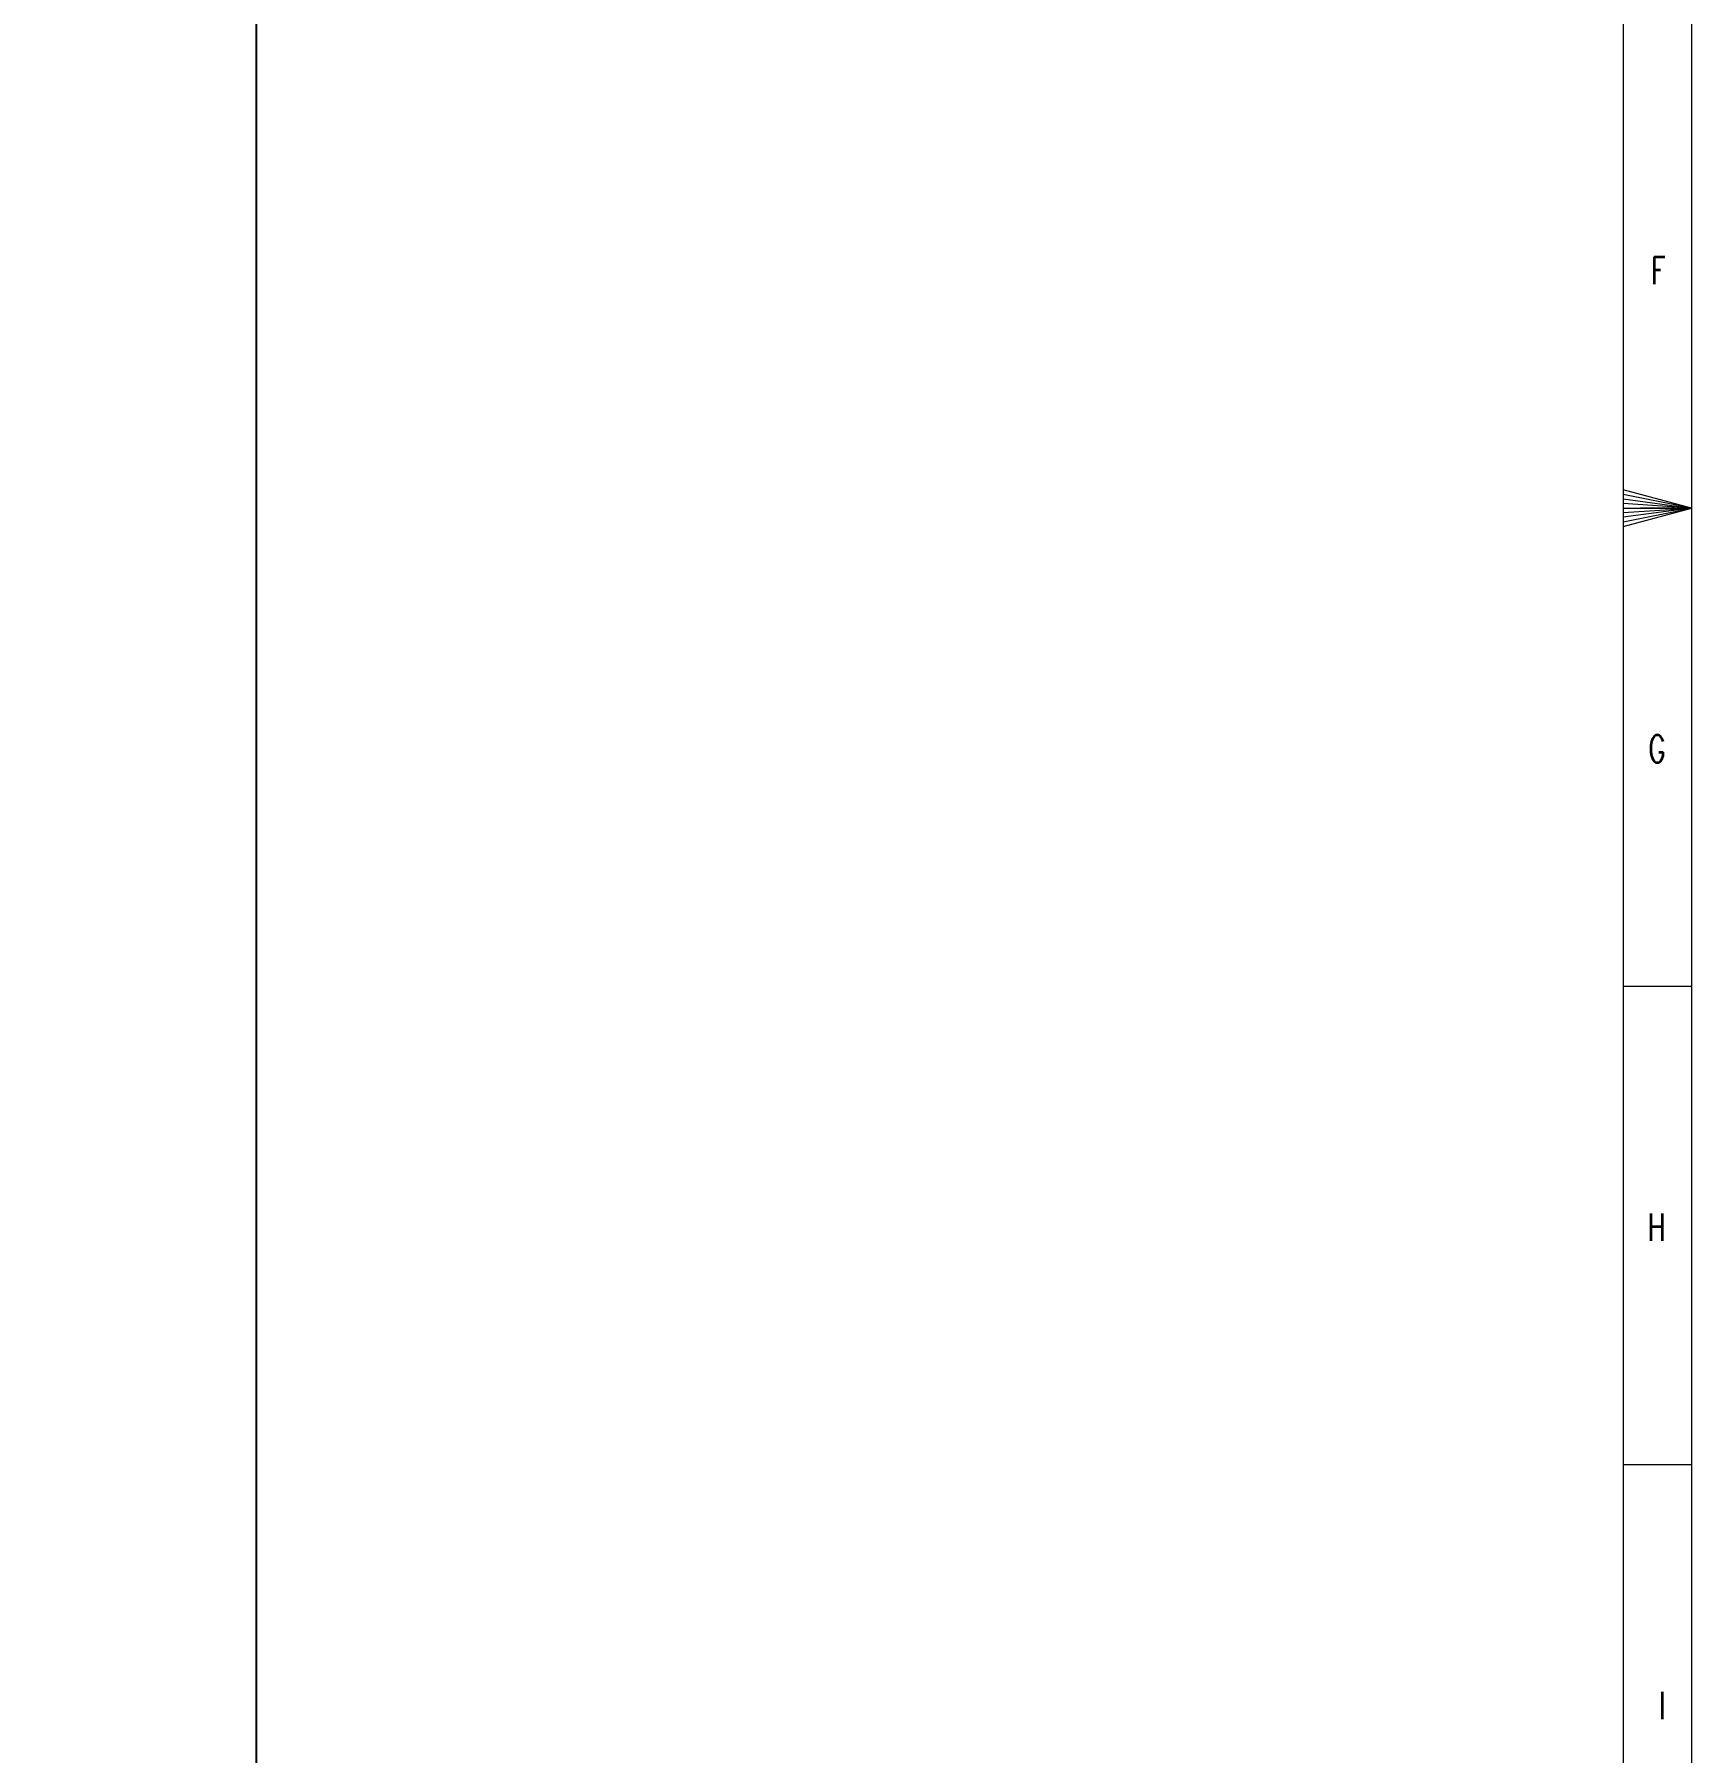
# Model space of a CAD drawing. Header units: inches. Extents: x -1128 to 651, y 96 to 845.
# Drawn here: x -896.4 to -837, y 694.7 to 756.2 of the extents above; entities that cross this region are included whole.
import ezdxf

# ---------------------------------------------------------------- set-up
doc = ezdxf.new("R2010")
doc.units = ezdxf.units.IN
doc.header["$MEASUREMENT"] = 0
doc.layers.add('Cables', color=7, linetype='Continuous', lineweight=0)
doc.layers.add('TEG BORDER', color=7, linetype='Continuous')
doc.styles.add('TEG BORDER', font='txt_qlt.shx', dxfattribs={"width": 0.7, "bigfont": 'hztxt.shx'})

# ---------------------------------------------------------------- blocks, each defined once
blk = doc.blocks.new('TEG BORDER A2')
for p, q in [((589, 210), (594, 210)), ((592.75, 210), (590.25, 210)), ((594, 175), (589, 175)), ((594, 140), (589, 140))]:
    blk.add_line(p, q)
at = {"color": 5, "lineweight": 15}
blk.add_lwpolyline([(0, 420), (594, 420), (594, 0), (0, 0)], close=True, dxfattribs=at)
blk.add_lwpolyline([(5, 415), (589, 415), (589, 5), (5, 5)], close=True)
blk.add_lwpolyline([(594, 210), (589, 211.34), (589, 208.66), (594, 210), (589, 211), (589, 210.67), (594, 210), (589, 210.33), (589, 209.67), (594, 210), (589, 209.33), (589, 209), (594, 210)])
at = {"layer": 'TEG BORDER'}
blk.add_line((489, 116), (489, 415), dxfattribs=at)
at = {"char_height": 2, "width": 2, "attachment_point": 3, "style": 'TEG BORDER'}
for s, insert in [('F', (592.09, 228.39)), ('G', (592.09, 193.39)), ('H', (592.09, 158.39)), ('I', (592.09, 123.39))]:
    blk.add_mtext(s, dxfattribs=dict(at, insert=insert))

msp = doc.modelspace()

# ---------------------------------------------------------------- block references
at = {"layer": 'Cables', "color": 0, "xscale": 0.4897326461023622, "yscale": 0.4897326461023622, "zscale": 0.4897326461023622}
msp.add_blockref('TEG BORDER A2', (-1127.935, 636.411), dxfattribs=at)

doc.saveas('drawing.dxf')
